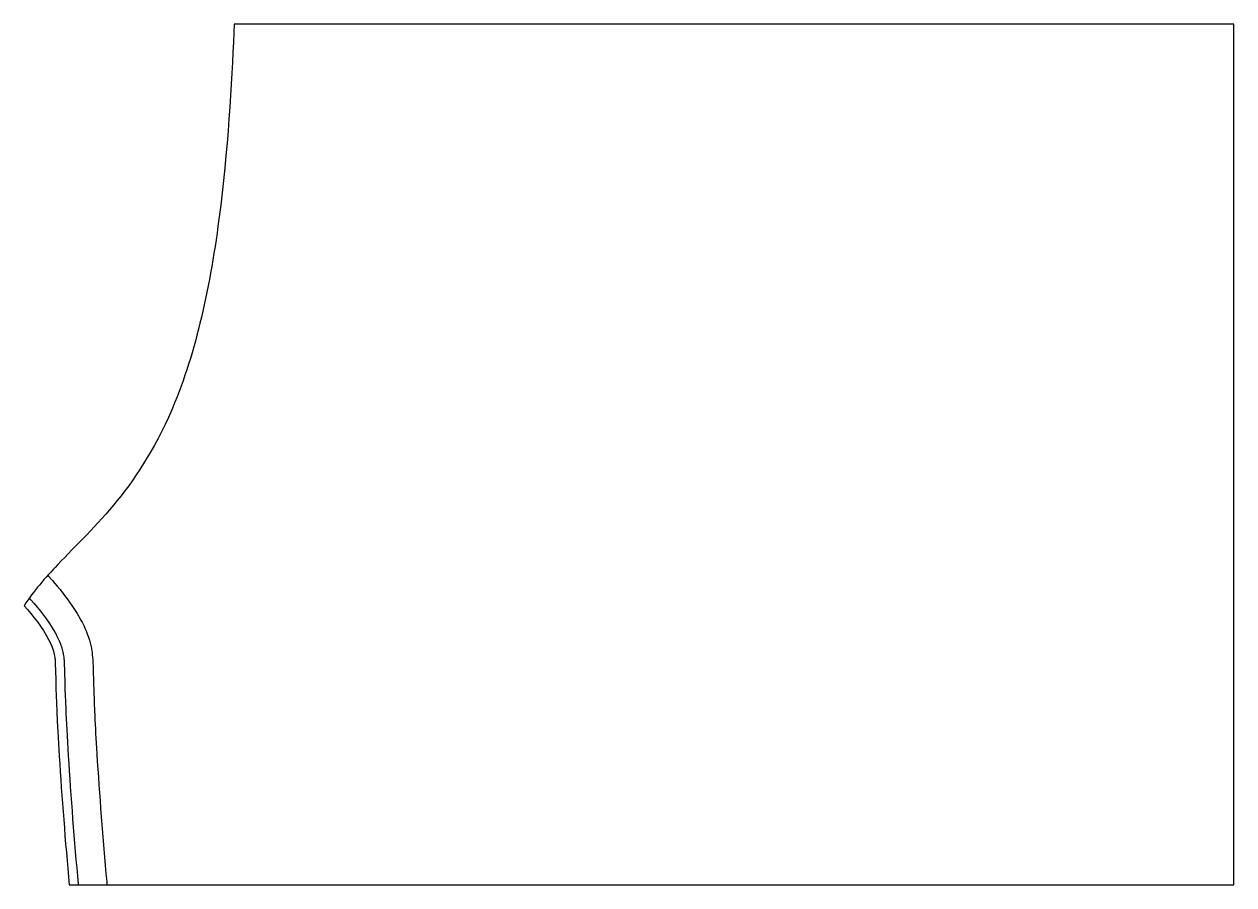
# Model space of a CAD drawing. Header units: inches. Extents: x -4.6 to 29.1, y 0 to 24.
import ezdxf

# ---------------------------------------------------------------- set-up
doc = ezdxf.new("R2010")
doc.units = ezdxf.units.IN
doc.layers.get('0').update_dxf_attribs({"linetype": 'CONTINUOUS'})

msp = doc.modelspace()

# ---------------------------------------------------------------- linework, layer by layer
for p, q in [((29.101, 24), (1.239, 24)), ((29.101, 0), (29.101, 24)), ((-3.829, 8.482), (-3.959, 8.627)), ((-4.427, 7.949), (-4.469, 7.997)), ((-3.36, 0), (29.101, 0)), ((-3.111, 0.022), (-3.109, 0)), ((-2.314, 0.093), (-2.306, 0))]:
    msp.add_line(p, q)
for points, knots in [([(1.239, 24), (1.192, 22.733), (1.088, 20.791), (0.608, 16.854), (0.218, 15.011), (-1.37, 11.105), (-2.651, 10.009), (-4.034, 8.556), (-4.352, 8.192), (-4.613, 7.783)], [-28.89846, -28.89846, -28.89846, -28.89846, -22.643673, -22.643673, -15.524762, -15.524762, -4.669764, -4.669764, -0.919944, -0.919944, -0.919944, -0.919944]), ([(-3.829, 8.482), (-3.649, 8.279), (-3.459, 8.048), (-3.283, 7.79), (-3.183, 7.644), (-3.087, 7.489), (-3.001, 7.322), (-2.923, 7.173), (-2.864, 7.034), (-2.82, 6.904), (-2.783, 6.794), (-2.757, 6.689), (-2.741, 6.604), (-2.738, 6.589), (-2.736, 6.575), (-2.734, 6.561), (-2.717, 6.461), (-2.709, 6.369), (-2.703, 6.278), (-2.694, 6.134), (-2.691, 5.987), (-2.685, 5.785), (-2.679, 5.532), (-2.669, 5.193), (-2.646, 4.705), (-2.633, 4.411), (-2.614, 4.063), (-2.589, 3.649), (-2.519, 2.529), (-2.421, 1.289), (-2.314, 0.093)], [-40.939416, -40.939416, -40.939416, -40.939416, -35.736048, -35.736048, -35.736048, -32.788509, -32.788509, -32.788509, -30.189394, -30.189394, -30.189394, -27.979593, -27.979593, -27.979593, -27.590278, -27.590278, -27.590278, -24.874839, -24.874839, -24.874839, -20.563814, -20.563814, -20.563814, -15.157391, -15.157391, -15.157391, -11.899375, -11.899375, -11.899375, -3.090733, -3.090733, -3.090733, -3.090733]), ([(-4.613, 7.783), (-4.365, 7.504), (-4.106, 7.173), (-3.821, 6.624), (-3.785, 6.484), (-3.721, 6.098), (-3.762, 5.603), (-3.567, 2.451), (-3.467, 1.203), (-3.36, 0)], [-40.939416, -40.939416, -40.939416, -40.939416, -32.788509, -32.788509, -27.590278, -27.590278, -11.899375, -11.899375, -3.090733, -3.090733, -3.090733, -3.090733]), ([(-4.427, 7.949), (-4.192, 7.686), (-3.947, 7.376), (-3.761, 7.047), (-3.744, 7.016), (-3.727, 6.984), (-3.71, 6.953), (-3.627, 6.793), (-3.579, 6.664), (-3.551, 6.558), (-3.538, 6.51), (-3.529, 6.466), (-3.523, 6.429), (-3.505, 6.322), (-3.499, 6.207), (-3.493, 6.044), (-3.485, 5.809), (-3.48, 5.468), (-3.456, 4.905), (-3.442, 4.561), (-3.42, 4.134), (-3.387, 3.6), (-3.317, 2.469), (-3.218, 1.223), (-3.111, 0.022)], [-40.939416, -40.939416, -40.939416, -40.939416, -33.490435, -33.490435, -33.490435, -32.788509, -32.788509, -32.788509, -29.235088, -29.235088, -29.235088, -27.590278, -27.590278, -27.590278, -22.878602, -22.878602, -22.878602, -16.06303, -16.06303, -16.06303, -11.899375, -11.899375, -11.899375, -3.090733, -3.090733, -3.090733, -3.090733])]:
    msp.add_open_spline(points, degree=3, knots=knots)

doc.saveas('drawing.dxf')
